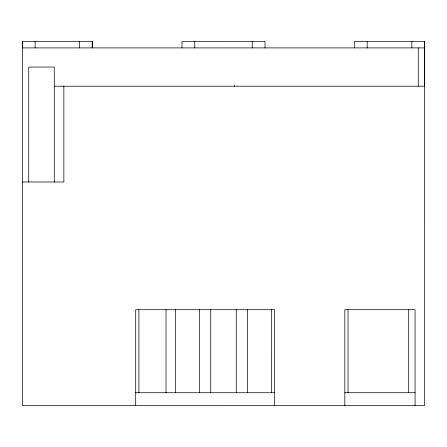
<?xml version="1.0" encoding="UTF-8"?>
<svg xmlns="http://www.w3.org/2000/svg" width="447" height="447" viewBox="0 0 447 447"><rect width="100%" height="100%" fill="white"/><g stroke="black" fill="none" stroke-linecap="round" stroke-linejoin="round"><path stroke-width="0.67" d="M354.404 47.902L354.404 41.515L424.644 41.515L424.633 47.896L22.35 47.907L22.35 41.521L92.59 41.521L92.59 47.902M54.277 86.215L424.644 86.21M22.35 181.996L63.86 181.996L63.854 85.869M135.698 392.717L274.592 392.712M344.833 392.712L415.073 392.712M424.644 41.515L424.65 405.479L22.356 405.485L22.35 41.521M424.605 47.896L424.605 86.21M418.258 47.896L418.258 86.21M415.073 405.479L415.073 309.698L344.833 309.698L344.833 405.485M411.871 41.515L411.871 47.896M408.687 309.626L408.687 392.712M367.177 41.515L367.177 47.896M348.023 309.698L348.023 392.712M274.592 405.485L274.592 309.704L135.698 309.704L135.698 405.485M271.396 309.704L271.402 392.712M265.01 47.902L265.01 41.515L181.985 41.515L181.985 47.902M252.237 41.515L252.237 47.902M247.454 309.704L247.454 392.712M236.267 309.704L236.267 392.712M234.681 85.193L234.681 86.215M210.738 309.704L210.738 392.712M199.552 309.704L199.552 392.712M194.758 41.515L194.758 47.902M175.604 309.704L175.604 392.712M166.027 309.704L166.027 392.712M138.888 309.704L138.888 392.717M92.155 41.521L92.155 47.902M79.382 41.521L79.382 47.902M54.277 181.996L54.277 67.061L28.737 67.061L28.737 181.996M35.123 41.521L35.123 47.902"/></g></svg>
